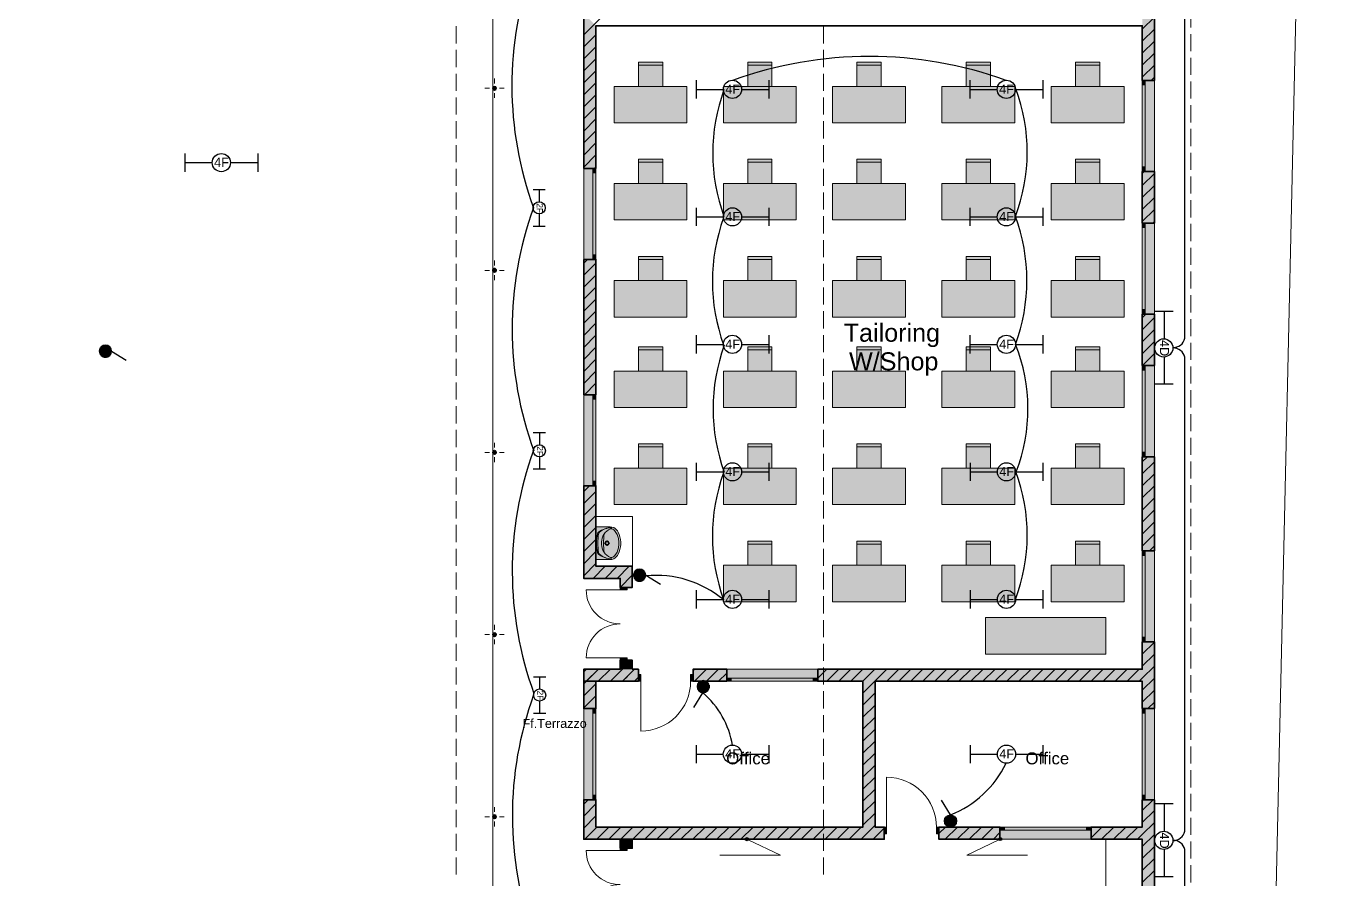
# Model space of a CAD drawing. Header units: millimetres. Extents: x -434067 to 834715, y -524312 to 693139.
# Drawn here: x 222497 to 243894, y 86276 to 100326 of the extents above; entities that cross this region are included whole.
import ezdxf

# ---------------------------------------------------------------- set-up
doc = ezdxf.new("R2010")
doc.units = ezdxf.units.MM
doc.layers.get('0').update_dxf_attribs({"color": 120})
for name, color, linetype in [('Labels', 7, 'Continuous'), ('lights', 1, 'Continuous'), ('PDF_2D Drafting - General', 7, 'Continuous')]:
    doc.layers.add(name, color=color, linetype=linetype)
for name, color, linetype, true_color in [('PDF_Annotation - Label', 7, 'Continuous', 0x80c2ff), ('PDF_Interior$-$Furniture$', 7, 'Continuous', 0x6a6a6a), ('PDF_Shell - Roof', 7, 'Continuous', 0xbf8080), ('PDF_Structural - Bearing', 7, 'Continuous', 0xffffff)]:
    doc.layers.add(name, color=color, linetype=linetype, true_color=true_color)
doc.styles.add('PDF Arial-BoldMT', font='arial.ttf')
doc.styles.add('PDF ArialMT', font='arial.ttf')
doc.styles.get("Standard").update_dxf_attribs({"font": 'arial.ttf'})

# ---------------------------------------------------------------- blocks, each defined once
blk = doc.blocks.new('4feet')
at = {"layer": 'lights'}
for p, q in [((-599, 151), (-599, -149)), ((-599, 1), (-149, 1)), ((151, 1), (601, 1)), ((601, 151), (601, -149))]:
    blk.add_line(p, q, dxfattribs=at)
blk.add_circle((1, 1), 150, dxfattribs=at)
at = {"layer": 'lights', "insert": (-118, 81), "char_height": 150, "attachment_point": 1}
blk.add_mtext_dynamic_manual_height_columns('4F', width=300, gutter_width=12.5, heights=[0], dxfattribs=at)
blk = doc.blocks.new('2feet')
at = {"layer": 'lights'}
for p, q in [((-295, 102), (-295, -98)), ((-295, 2), (-100, 2)), ((100, 2), (305, 2)), ((305, 102), (305, -98))]:
    blk.add_line(p, q, dxfattribs=at)
blk.add_circle((0, 2), 100, dxfattribs=at)
at = {"layer": 'lights', "insert": (-76, 63), "char_height": 100, "attachment_point": 1}
blk.add_mtext_dynamic_manual_height_columns('2F', width=100, gutter_width=12.5, heights=[0], dxfattribs=at)
blk = doc.blocks.new('4security')
at = {"layer": 'lights'}
for p, q in [((-601, 157), (-601, -143)), ((-601, 7), (-150, 7)), ((150, 7), (600, 7)), ((600, 157), (600, -143))]:
    blk.add_line(p, q, dxfattribs=at)
blk.add_circle((0, 0), 150, dxfattribs=at)
at = {"layer": 'lights', "insert": (-131, 87), "char_height": 150, "attachment_point": 1}
blk.add_mtext_dynamic_manual_height_columns('4D', width=150, gutter_width=12.5, heights=[0], dxfattribs=at)
blk = doc.blocks.new('4sec')
at = {"layer": 'lights'}
blk.add_blockref('4security', (8, -3), dxfattribs=at)
blk = doc.blocks.new('1G1W')
h = blk.add_hatch()
h.set_pattern_fill('ANGLE', color=256)
h.set_pattern_definition([(0, (-2135.7975, -2014.7485), (0, 6.985), [5.08, -1.905]), (90, (-2135.7975, -2014.7485), (-6.985, 4e-16), [5.08, -1.905])])
h.paths.add_polyline_path([(100, 0, 1), (-100, 0, 1)])
blk.add_line((-154, 344), (-4, 100))
blk.add_circle((0, 0), 100)

msp = doc.modelspace()

# ---------------------------------------------------------------- hatches: boundary and pattern name
at = {"layer": 'PDF_Interior$-$Furniture$', "true_color": 0xffffff, "transparency": 33554559}
msp.add_hatch(color=7, dxfattribs=at).paths.add_polyline_path([(232112, 91537), (232120, 91537), (232128, 91538), (232144, 91540), (232160, 91544), (232175, 91549), (232189, 91557), (232202, 91566), (232215, 91577), (232225, 91588), (232238, 91606), (232249, 91624), (232257, 91644), (232266, 91664), (232274, 91686), (232279, 91704), (232284, 91725), (232288, 91746), (232291, 91767), (232293, 91788), (232294, 91807), (232293, 91826), (232291, 91847), (232288, 91868), (232284, 91889), (232279, 91910), (232272, 91932), (232266, 91951), (232257, 91971), (232249, 91990), (232238, 92009), (232225, 92026), (232215, 92038), (232202, 92048), (232189, 92057), (232175, 92065), (232160, 92071), (232144, 92075), (232128, 92077), (232112, 92077), (231884, 92077), (231884, 91537)])
at = {"layer": 'PDF_Structural - Bearing', "transparency": 33554559}
for color, points in [(7, [(240883, 99431), (240883, 101431), (240933, 101431), (241083, 101431), (241083, 99431), (240933, 99431)]), (7, [(231884, 100331), (231884, 97981), (231834, 97981), (231684, 97981), (231684, 100531)]), (256, [(240883, 97931), (240883, 99431), (240933, 99431), (241083, 99431), (241083, 97931), (240933, 97931)]), (256, [(231884, 96482), (231834, 96482), (231684, 96482), (231684, 97981), (231834, 97981), (231884, 97981)]), (7, [(240883, 97081), (240883, 97931), (240933, 97931), (241083, 97931), (241083, 97081), (240933, 97081)]), (256, [(240883, 95582), (240883, 97081), (240933, 97081), (241083, 97081), (241083, 95582), (240933, 95582)]), (7, [(231684, 94253), (231684, 96482), (231834, 96482), (231884, 96482), (231884, 94253), (231834, 94253)]), (7, [(240883, 94732), (240883, 95582), (240933, 95582), (241083, 95582), (241083, 94732), (240933, 94732)]), (256, [(240883, 93232), (240883, 94732), (240933, 94732), (241083, 94732), (241083, 93232), (240933, 93232)]), (256, [(231884, 92753), (231834, 92753), (231684, 92753), (231684, 94253), (231834, 94253), (231884, 94253)]), (7, [(240883, 91682), (240883, 93232), (240933, 93232), (241083, 93232), (241083, 91682), (240933, 91682)]), (7, [(231684, 91227), (231684, 92753), (231834, 92753), (231884, 92753), (231884, 91427)]), (256, [(240883, 90182), (240883, 91682), (240933, 91682), (241083, 91682), (241083, 90182), (240933, 90182)]), (7, [(232484, 91427), (232484, 91078), (232399, 91078), (232284, 91078), (232284, 91227)]), (7, [(240883, 89082), (240883, 90182), (240933, 90182), (241083, 90182), (241083, 89082), (240933, 89082)]), (7, [(232399, 89878), (232484, 89878), (232484, 89732), (232284, 89732), (232284, 89878)]), (7, [(231684, 89732), (232584, 89732), (232584, 89647), (232584, 89532), (231884, 89532)]), (7, [(231884, 89532), (231884, 89082), (231834, 89082), (231684, 89082), (231684, 89732)]), (7, [(233484, 89732), (234039, 89732), (234039, 89582), (234039, 89532), (233484, 89532), (233484, 89647)]), (256, [(234039, 89532), (234039, 89582), (234039, 89732), (235538, 89732), (235538, 89582), (235538, 89532)]), (7, [(240883, 89732), (240883, 89532), (235538, 89532), (235538, 89582), (235538, 89732)]), (256, [(231884, 87582), (231834, 87582), (231684, 87582), (231684, 89082), (231834, 89082), (231884, 89082)]), (256, [(240883, 87582), (240883, 89082), (240933, 89082), (241083, 89082), (241083, 87582), (240933, 87582)]), (7, [(231684, 86932), (231684, 87582), (231834, 87582), (231884, 87582), (231884, 87132)]), (7, [(240883, 86033), (240883, 87582), (240933, 87582), (241083, 87582), (241083, 86033), (240933, 86033)]), (7, [(231684, 86932), (231884, 87132), (236633, 87132), (236633, 87018), (236633, 86932)]), (7, [(238540, 87132), (238540, 87083), (238540, 86932), (237533, 86932), (237533, 87018), (237533, 87132)]), (256, [(238540, 87132), (240040, 87132), (240040, 87083), (240040, 86932), (238540, 86932), (238540, 87083)]), (7, [(240040, 87083), (240040, 87132), (240883, 87132), (240883, 86932), (240040, 86932)]), (7, [(232484, 86932), (232484, 86783), (232399, 86783), (232284, 86783), (232284, 86932)])]:
    msp.add_hatch(color=color, dxfattribs=at).paths.add_polyline_path(points)
at = {"layer": 'PDF_Structural - Bearing', "true_color": 0xdad1ae, "transparency": 33554559}
for points in [[(230184, 99301), (230193, 99322), (230214, 99331), (230235, 99322), (230244, 99301), (230235, 99280), (230214, 99271), (230193, 99280)], [(230184, 96301), (230193, 96323), (230214, 96332), (230235, 96323), (230244, 96301), (230235, 96280), (230214, 96271), (230193, 96280)], [(230184, 93302), (230193, 93323), (230214, 93332), (230235, 93323), (230244, 93302), (230235, 93281), (230214, 93272), (230193, 93281)], [(230184, 90302), (230193, 90323), (230214, 90332), (230235, 90323), (230244, 90302), (230235, 90281), (230214, 90272), (230193, 90281)], [(230184, 87302), (230193, 87324), (230214, 87332), (230235, 87324), (230244, 87302), (230235, 87281), (230214, 87272), (230193, 87281)]]:
    msp.add_hatch(color=9, dxfattribs=at).paths.add_polyline_path(points)

# ---------------------------------------------------------------- linework, layer by layer
at = {"layer": 'lights'}
for p, q in [((241586, 95176), (241586, 103030)), ((241586, 87063), (241586, 94877)), ((241586, 78720), (241586, 86762))]:
    msp.add_line(p, q, dxfattribs=at)
for centre, radius, start, end in [((236336, 99342), 5836, 160.0635, 200.1664), ((236390, 93208), 6617, 70.0993, 109.9124), ((235977, 98248), 3012, 339.4335, 20.2493), ((236844, 98232), 3036, 159.8499, 200.1501), ((236340, 95342), 5836, 160.0635, 200.1664), ((236838, 96121), 3036, 159.8499, 200.1501), ((235906, 96135), 3077, 340.0006, 20.0318), ((236849, 94021), 3036, 159.8499, 200.1501), ((236115, 94019), 2885, 338.9812, 21.6266), ((241388, 95234), 206, 270, 345.567), ((241388, 94819), 206, 14.433, 90), ((236342, 91344), 5836, 160.0635, 200.1664), ((236838, 91922), 3036, 159.8499, 200.1501), ((235977, 91940), 3012, 339.4335, 20.2493), ((232875, 89536), 1741, 50.3966, 95.4287), ((236344, 87318), 5836, 160.0635, 200.1664), ((232692, 88231), 1465, 9.764, 49.3471), ((237081, 88945), 1737, 291.7683, 333.9604), ((241390, 87112), 203, 270, 345.8534), ((241390, 86712), 203, 14.1466, 90)]:
    msp.add_arc(centre, radius, start, end, dxfattribs=at)
at = {"layer": 'PDF_2D Drafting - General', "color": 8, "lineweight": 15, "true_color": 0x7f7f7f}
for points in [[(142093, 41467), (142712, 123857), (243894, 121999), (242082, 41467)], [(231684, 111330), (230184, 111330), (230184, 78933), (228984, 78933), (228984, 76134)], [(232485, 91427), (232485, 92247), (231885, 92247)], [(240283, 78933), (240283, 86932)]]:
    msp.add_lwpolyline(points, dxfattribs=at)
at = {"layer": 'PDF_Annotation - Label', "lineweight": 18}
for points in [[(234392, 86922), (234923, 86670), (233923, 86670)], [(238523, 86922), (237992, 86670), (238992, 86670)]]:
    msp.add_lwpolyline(points, dxfattribs=at)
at = {"layer": 'PDF_Annotation - Label', "color": 161, "lineweight": 25, "true_color": 0x40a5ff}
for centre in [(234370, 86933), (238545, 86933)]:
    msp.add_circle(centre, 25, dxfattribs=at)
at = {"layer": 'PDF_Annotation - Label', "color": 7, "lineweight": 0}
for centre in [(234370, 86932), (238545, 86933)]:
    msp.add_circle(centre, 25, dxfattribs=at)
at = {"layer": 'PDF_Interior$-$Furniture$', "color": 104, "lineweight": 20, "true_color": 0x029e21}
for points in [[(232984, 99331), (232584, 99331), (232584, 99731), (232984, 99731)], [(234784, 99331), (234384, 99331), (234384, 99731), (234784, 99731)], [(236583, 99331), (236183, 99331), (236183, 99731), (236583, 99731)], [(238383, 99331), (237983, 99331), (237983, 99731), (238383, 99731)], [(240183, 99331), (239783, 99331), (239783, 99731), (240183, 99731)], [(232184, 99331), (233384, 99331), (233384, 98731), (232184, 98731)], [(233984, 99331), (235184, 99331), (235184, 98731), (233984, 98731)], [(235784, 99331), (236983, 99331), (236983, 98731), (235784, 98731)], [(237583, 99331), (238783, 99331), (238783, 98731), (237583, 98731)], [(239383, 99331), (240583, 99331), (240583, 98731), (239383, 98731)], [(232984, 97731), (232584, 97731), (232584, 98131), (232984, 98131)], [(234784, 97731), (234384, 97731), (234384, 98131), (234784, 98131)], [(236583, 97731), (236183, 97731), (236183, 98131), (236583, 98131)], [(238383, 97731), (237983, 97731), (237983, 98131), (238383, 98131)], [(240183, 97731), (239783, 97731), (239783, 98131), (240183, 98131)], [(232184, 97731), (233384, 97731), (233384, 97131), (232184, 97131)], [(233984, 97731), (235184, 97731), (235184, 97131), (233984, 97131)], [(235784, 97731), (236983, 97731), (236983, 97131), (235784, 97131)], [(237583, 97731), (238783, 97731), (238783, 97131), (237583, 97131)], [(239383, 97731), (240583, 97731), (240583, 97131), (239383, 97131)], [(232984, 96132), (232584, 96132), (232584, 96532), (232984, 96532)], [(234784, 96132), (234384, 96132), (234384, 96532), (234784, 96532)], [(236583, 96132), (236183, 96132), (236183, 96532), (236583, 96532)], [(238383, 96132), (237983, 96132), (237983, 96532), (238383, 96532)], [(240183, 96132), (239783, 96132), (239783, 96532), (240183, 96532)], [(232184, 96132), (233384, 96132), (233384, 95532), (232184, 95532)], [(233984, 96132), (235184, 96132), (235184, 95532), (233984, 95532)], [(235784, 96132), (236983, 96132), (236983, 95532), (235784, 95532)], [(237583, 96132), (238783, 96132), (238783, 95532), (237583, 95532)], [(239383, 96132), (240583, 96132), (240583, 95532), (239383, 95532)], [(232984, 94643), (232584, 94643), (232584, 95043), (232984, 95043)], [(234784, 94643), (234384, 94643), (234384, 95043), (234784, 95043)], [(236583, 94643), (236183, 94643), (236183, 95043), (236583, 95043)], [(238383, 94643), (237983, 94643), (237983, 95043), (238383, 95043)], [(240183, 94643), (239783, 94643), (239783, 95043), (240183, 95043)], [(232184, 94643), (233384, 94643), (233384, 94043), (232184, 94043)], [(233984, 94643), (235184, 94643), (235184, 94043), (233984, 94043)], [(235784, 94643), (236983, 94643), (236983, 94043), (235784, 94043)], [(237583, 94643), (238783, 94643), (238783, 94043), (237583, 94043)], [(239383, 94643), (240583, 94643), (240583, 94043), (239383, 94043)], [(232984, 93043), (232584, 93043), (232584, 93443), (232984, 93443)], [(234784, 93043), (234384, 93043), (234384, 93443), (234784, 93443)], [(236583, 93043), (236183, 93043), (236183, 93443), (236583, 93443)], [(238383, 93043), (237983, 93043), (237983, 93443), (238383, 93443)], [(240183, 93043), (239783, 93043), (239783, 93443), (240183, 93443)], [(232184, 93043), (233384, 93043), (233384, 92443), (232184, 92443)], [(233984, 93043), (235184, 93043), (235184, 92443), (233984, 92443)], [(235784, 93043), (236983, 93043), (236983, 92443), (235784, 92443)], [(237583, 93043), (238783, 93043), (238783, 92443), (237583, 92443)], [(239383, 93043), (240583, 93043), (240583, 92443), (239383, 92443)], [(234784, 91443), (234384, 91443), (234384, 91843), (234784, 91843)], [(236583, 91443), (236183, 91443), (236183, 91843), (236583, 91843)], [(238383, 91443), (237983, 91443), (237983, 91843), (238383, 91843)], [(240183, 91443), (239783, 91443), (239783, 91843), (240183, 91843)], [(233984, 91443), (235184, 91443), (235184, 90843), (233984, 90843)], [(235784, 91443), (236983, 91443), (236983, 90843), (235784, 90843)], [(237583, 91443), (238783, 91443), (238783, 90843), (237583, 90843)], [(239383, 91443), (240583, 91443), (240583, 90843), (239383, 90843)], [(238301, 89982), (238301, 90582), (240283, 90582), (240283, 89982)]]:
    msp.add_lwpolyline(points, close=True, dxfattribs=at)
for points in [[(232984, 99681), (232584, 99681)], [(234784, 99681), (234384, 99681)], [(236583, 99681), (236183, 99681)], [(238383, 99681), (237983, 99681)], [(240183, 99681), (239783, 99681)], [(232984, 98081), (232584, 98081)], [(234784, 98081), (234384, 98081)], [(236583, 98081), (236183, 98081)], [(238383, 98081), (237983, 98081)], [(240183, 98081), (239783, 98081)], [(232984, 96482), (232584, 96482)], [(234784, 96482), (234384, 96482)], [(236583, 96482), (236183, 96482)], [(238383, 96482), (237983, 96482)], [(240183, 96482), (239783, 96482)], [(232984, 94993), (232584, 94993)], [(234784, 94993), (234384, 94993)], [(236583, 94993), (236183, 94993)], [(238383, 94993), (237983, 94993)], [(240183, 94993), (239783, 94993)], [(232984, 93393), (232584, 93393)], [(234784, 93393), (234384, 93393)], [(236583, 93393), (236183, 93393)], [(238383, 93393), (237983, 93393)], [(240183, 93393), (239783, 93393)], [(234784, 91793), (234384, 91793)], [(236583, 91793), (236183, 91793)], [(238383, 91793), (237983, 91793)], [(240183, 91793), (239783, 91793)]]:
    msp.add_lwpolyline(points, dxfattribs=at)
at = {"layer": 'PDF_Interior$-$Furniture$', "lineweight": 20}
for points in [[(232112, 91537), (231884, 91537), (231884, 92077), (232112, 92077)], [(231884, 91892), (231884, 91722)], [(232022, 91807), (232051, 91807)], [(232067, 91853), (232067, 91824)], [(232084, 91807), (232113, 91807)], [(232067, 91790), (232067, 91762)]]:
    msp.add_lwpolyline(points, dxfattribs=at)
for points in [[(231895, 91802, 0.054768), (231911, 91653, 0.166691), (231927, 91628, 0.173591), (232142, 91551, -0.183131), (231942, 91628, -0.175525), (231927, 91655, -0.032504), (231916, 91807, -0.033343), (231927, 91959, -0.177986), (231942, 91987, -0.182388), (232144, 92063, 0.172926), (231927, 91987, 0.17004), (231912, 91962, 0.055953), (231895, 91812)], [(232126, 92044, 0.157603), (232013, 91951, 0.136832), (231978, 91827, 0.018208), (231979, 91807, 0.018208), (231978, 91788, 0.136834), (232013, 91664, 0.156998), (232126, 91570)], [(232118, 91537, 0.226618), (232225, 91588, 0.048234), (232249, 91624, 0.097124), (232293, 91788, 0.018671), (232294, 91807, 0.018671), (232293, 91826, 0.097123), (232249, 91990, 0.049721), (232225, 92026, 0.227505), (232118, 92077)], [(232132, 91570, 0.219494), (232193, 91598, 0.129368), (232255, 91733, 0.060231), (232264, 91807, 0.060107), (232255, 91882, 0.12936), (232193, 92016, 0.218079), (232132, 92044)], [(232021, 91958, 0.038303), (232010, 91807, 0.039065), (232021, 91656)]]:
    msp.add_lwpolyline(points, format="xyb", dxfattribs=at)
for radius in [34.9, 25]:
    msp.add_circle((232067, 91807), radius, dxfattribs=at)
for points in [[(232112, 92077), (232114, 92077), (232116, 92077), (232118, 92077)], [(232126, 92044), (232128, 92044), (232130, 92044), (232132, 92044)], [(232142, 92063), (232144, 92063), (232146, 92063), (232148, 92063)], [(232144, 92063), (232145, 92063), (232146, 92063), (232148, 92063)], [(231895, 91807), (231895, 91809), (231895, 91811), (231895, 91812)], [(231895, 91802), (231895, 91803), (231895, 91805), (231895, 91807)], [(232118, 91537), (232116, 91537), (232114, 91537), (232112, 91537)], [(232132, 91570), (232130, 91570), (232128, 91570), (232126, 91570)], [(232147, 91551), (232146, 91551), (232144, 91551), (232142, 91551)], [(232147, 91551), (232146, 91551), (232145, 91551), (232144, 91551)]]:
    msp.add_open_spline(points, degree=3, dxfattribs=at)
at = {"layer": 'PDF_Interior$-$Furniture$', "color": 7, "lineweight": 0, "true_color": 0xffffff, "transparency": 33554559}
for points in [[(232984, 99331), (232584, 99331), (232984, 99731), (232584, 99731)], [(234784, 99331), (234384, 99331), (234784, 99731), (234384, 99731)], [(236583, 99331), (236183, 99331), (236583, 99731), (236183, 99731)], [(238383, 99331), (237983, 99331), (238383, 99731), (237983, 99731)], [(240183, 99331), (239783, 99331), (240183, 99731), (239783, 99731)], [(232184, 99331), (233384, 99331), (232184, 98731), (233384, 98731)], [(233984, 99331), (235184, 99331), (233984, 98731), (235184, 98731)], [(235783, 99331), (236983, 99331), (235783, 98731), (236983, 98731)], [(237583, 99331), (238783, 99331), (237583, 98731), (238783, 98731)], [(239383, 99331), (240583, 99331), (239383, 98731), (240583, 98731)], [(232984, 97731), (232584, 97731), (232984, 98131), (232584, 98131)], [(234784, 97731), (234384, 97731), (234784, 98131), (234384, 98131)], [(236583, 97731), (236183, 97731), (236583, 98131), (236183, 98131)], [(238383, 97731), (237983, 97731), (238383, 98131), (237983, 98131)], [(240183, 97731), (239783, 97731), (240183, 98131), (239783, 98131)], [(232184, 97731), (233384, 97731), (232184, 97131), (233384, 97131)], [(233984, 97731), (235184, 97731), (233984, 97131), (235184, 97131)], [(235783, 97731), (236983, 97731), (235783, 97131), (236983, 97131)], [(237583, 97731), (238783, 97731), (237583, 97131), (238783, 97131)], [(239383, 97731), (240583, 97731), (239383, 97131), (240583, 97131)], [(232984, 96132), (232584, 96132), (232984, 96532), (232584, 96532)], [(234784, 96132), (234384, 96132), (234784, 96532), (234384, 96532)], [(236583, 96132), (236183, 96132), (236583, 96532), (236183, 96532)], [(238383, 96132), (237983, 96132), (238383, 96532), (237983, 96532)], [(240183, 96132), (239783, 96132), (240183, 96532), (239783, 96532)], [(232184, 96132), (233384, 96132), (232184, 95532), (233384, 95532)], [(233984, 96132), (235184, 96132), (233984, 95532), (235184, 95532)], [(235783, 96132), (236983, 96132), (235783, 95532), (236983, 95532)], [(237583, 96132), (238783, 96132), (237583, 95532), (238783, 95532)], [(239383, 96132), (240583, 96132), (239383, 95532), (240583, 95532)], [(232984, 94643), (232584, 94643), (232984, 95043), (232584, 95043)], [(234784, 94643), (234384, 94643), (234784, 95043), (234384, 95043)], [(236583, 94643), (236183, 94643), (236583, 95043), (236183, 95043)], [(238383, 94643), (237983, 94643), (238383, 95043), (237983, 95043)], [(240183, 94643), (239783, 94643), (240183, 95043), (239783, 95043)], [(232184, 94643), (233384, 94643), (232184, 94043), (233384, 94043)], [(233984, 94643), (235184, 94643), (233984, 94043), (235184, 94043)], [(235783, 94643), (236983, 94643), (235783, 94043), (236983, 94043)], [(237583, 94643), (238783, 94643), (237583, 94043), (238783, 94043)], [(239383, 94643), (240583, 94643), (239383, 94043), (240583, 94043)], [(232984, 93043), (232584, 93043), (232984, 93443), (232584, 93443)], [(234784, 93043), (234384, 93043), (234784, 93443), (234384, 93443)], [(236583, 93043), (236183, 93043), (236583, 93443), (236183, 93443)], [(238383, 93043), (237983, 93043), (238383, 93443), (237983, 93443)], [(240183, 93043), (239783, 93043), (240183, 93443), (239783, 93443)], [(232184, 93043), (233384, 93043), (232184, 92443), (233384, 92443)], [(233984, 93043), (235184, 93043), (233984, 92443), (235184, 92443)], [(235783, 93043), (236983, 93043), (235783, 92443), (236983, 92443)], [(237583, 93043), (238783, 93043), (237583, 92443), (238783, 92443)], [(239383, 93043), (240583, 93043), (239383, 92443), (240583, 92443)], [(234784, 91443), (234384, 91443), (234784, 91843), (234384, 91843)], [(236583, 91443), (236183, 91443), (236583, 91843), (236183, 91843)], [(238383, 91443), (237983, 91443), (238383, 91843), (237983, 91843)], [(240183, 91443), (239783, 91443), (240183, 91843), (239783, 91843)], [(233984, 91443), (235184, 91443), (233984, 90843), (235184, 90843)], [(235783, 91443), (236983, 91443), (235783, 90843), (236983, 90843)], [(237583, 91443), (238783, 91443), (237583, 90843), (238783, 90843)], [(239383, 91443), (240583, 91443), (239383, 90843), (240583, 90843)], [(238301, 89982), (238301, 90582), (240283, 89982), (240283, 90582)]]:
    msp.add_solid(points, dxfattribs=at)
at = {"layer": 'PDF_Shell - Roof', "lineweight": 13}
for points in [[(241683, 100586), (241683, 100303)], [(229584, 100040), (229584, 100322)], [(235634, 100040), (235634, 100322)], [(241683, 100194), (241683, 99912)], [(229584, 99648), (229584, 99931)], [(235634, 99648), (235634, 99931)], [(241683, 99803), (241683, 99521)], [(229584, 99257), (229584, 99539)], [(235634, 99257), (235634, 99539)], [(241683, 99412), (241683, 99130)], [(229584, 98866), (229584, 99148)], [(235634, 98866), (235634, 99148)], [(241683, 99021), (241683, 98739)], [(229584, 98475), (229584, 98757)], [(235634, 98475), (235634, 98757)], [(241683, 98630), (241683, 98347)], [(229584, 98084), (229584, 98366)], [(235634, 98084), (235634, 98366)], [(241683, 98238), (241683, 97956)], [(229584, 97692), (229584, 97975)], [(235634, 97692), (235634, 97975)], [(241683, 97847), (241683, 97565)], [(229584, 97301), (229584, 97583)], [(235634, 97301), (235634, 97583)], [(241683, 97456), (241683, 97174)], [(229584, 96910), (229584, 97192)], [(235634, 96910), (235634, 97192)], [(241683, 97065), (241683, 96783)], [(229584, 96519), (229584, 96801)], [(235634, 96519), (235634, 96801)], [(241683, 96674), (241683, 96392)], [(229584, 96128), (229584, 96410)], [(235634, 96128), (235634, 96410)], [(241683, 96283), (241683, 96000)], [(229584, 95737), (229584, 96019)], [(235634, 95737), (235634, 96019)], [(241683, 95891), (241683, 95609)], [(229584, 95345), (229584, 95628)], [(235634, 95345), (235634, 95628)], [(241683, 95500), (241683, 95218)], [(229584, 94954), (229584, 95236)], [(235634, 94954), (235634, 95236)], [(241683, 95109), (241683, 94827)], [(229584, 94563), (229584, 94845)], [(235634, 94563), (235634, 94845)], [(241683, 94718), (241683, 94436)], [(229584, 94172), (229584, 94454)], [(235634, 94172), (235634, 94454)], [(241683, 94327), (241683, 94044)], [(229584, 93781), (229584, 94063)], [(235634, 93781), (235634, 94063)], [(241683, 93935), (241683, 93653)], [(229584, 93389), (229584, 93672)], [(235634, 93389), (235634, 93672)], [(241683, 93544), (241683, 93262)], [(229584, 92998), (229584, 93280)], [(235634, 92998), (235634, 93280)], [(241683, 93153), (241683, 92871)], [(229584, 92607), (229584, 92889)], [(235634, 92607), (235634, 92889)], [(241683, 92762), (241683, 92480)], [(229584, 92216), (229584, 92498)], [(235634, 92216), (235634, 92498)], [(241683, 92371), (241683, 92089)], [(229584, 91825), (229584, 92107)], [(235634, 91825), (235634, 92107)], [(241683, 91980), (241683, 91697)], [(229584, 91434), (229584, 91716)], [(235634, 91434), (235634, 91716)], [(241683, 91588), (241683, 91306)], [(229584, 91042), (229584, 91325)], [(235634, 91042), (235634, 91325)], [(241683, 91197), (241683, 90915)], [(229584, 90651), (229584, 90933)], [(235634, 90651), (235634, 90933)], [(241683, 90806), (241683, 90524)], [(229584, 90260), (229584, 90542)], [(235634, 90260), (235634, 90542)], [(241683, 90415), (241683, 90133)], [(229584, 89869), (229584, 90151)], [(235634, 89869), (235634, 90151)], [(241683, 90024), (241683, 89741)], [(229584, 89478), (229584, 89760)], [(235634, 89478), (235634, 89760)], [(241683, 89632), (241683, 89350)], [(229584, 89086), (229584, 89369)], [(235634, 89086), (235634, 89369)], [(241683, 89241), (241683, 88959)], [(229584, 88695), (229584, 88977)], [(235634, 88695), (235634, 88977)], [(241683, 88850), (241683, 88568)], [(229584, 88304), (229584, 88586)], [(235634, 88304), (235634, 88586)], [(241683, 88459), (241683, 88177)], [(229584, 87913), (229584, 88195)], [(235634, 87913), (235634, 88195)], [(241683, 88068), (241683, 87786)], [(229584, 87522), (229584, 87804)], [(235634, 87522), (235634, 87804)], [(241683, 87677), (241683, 87394)], [(229584, 87131), (229584, 87413)], [(235634, 87131), (235634, 87413)], [(241683, 87285), (241683, 87003)], [(229584, 86739), (229584, 87022)], [(235634, 86739), (235634, 87022)], [(241683, 86894), (241683, 86612)], [(229584, 86348), (229584, 86630)], [(235634, 86348), (235634, 86630)], [(241683, 86503), (241683, 86221)]]:
    msp.add_lwpolyline(points, dxfattribs=at)
at = {"layer": 'PDF_Structural - Bearing', "color": 7, "lineweight": 35}
for points in [[(231834, 100731), (231884, 100731), (231884, 100531), (240883, 100531), (240883, 101431), (240933, 101431), (241083, 101431), (241083, 99431), (240933, 99431), (240883, 99431), (240883, 100331), (231884, 100331), (231884, 97981), (231834, 97981)], [(231884, 97981), (231834, 97981), (231684, 97981), (231684, 100531), (231684, 100731), (231834, 100731), (231884, 100731)], [(240883, 99431), (240933, 99431)], [(240883, 97931), (240933, 97931)], [(240883, 97081), (240933, 97081)], [(231884, 96482), (231834, 96482)], [(240883, 95582), (240933, 95582)], [(240883, 94732), (240933, 94732)], [(231884, 94253), (231834, 94253)], [(240883, 93232), (240933, 93232)], [(231884, 92753), (231834, 92753)], [(240883, 91682), (240933, 91682)], [(232284, 91078), (232284, 91115), (232284, 91078), (232399, 91078), (232484, 91078), (232484, 91115), (232484, 91078)], [(231884, 87582), (231834, 87582), (231684, 87582), (231684, 86932), (236633, 86932), (236633, 87018), (236633, 87132), (236483, 87132), (236483, 89532), (240883, 89532), (240883, 89082), (240933, 89082), (241083, 89082), (241083, 90182), (240933, 90182), (240883, 90182), (240883, 89732), (235538, 89732), (235538, 89582), (235538, 89532), (236283, 89532), (236283, 87132), (231884, 87132), (231884, 87582), (231834, 87582)], [(240883, 90182), (240933, 90182)], [(232284, 89878), (232284, 89841), (232284, 89878), (232399, 89878), (232484, 89878), (232484, 89841), (232484, 89878)], [(232284, 89732), (231684, 89732)], [(232584, 89532), (232547, 89532), (232584, 89532), (232584, 89647), (232584, 89732), (232547, 89732), (232584, 89732)], [(233484, 89532), (233484, 89647), (233484, 89532), (233521, 89532), (233484, 89532), (234039, 89532), (234039, 89582), (234039, 89732), (233484, 89732), (233484, 89647), (233484, 89732), (233521, 89732), (233484, 89732)], [(231684, 89532), (232484, 89532)], [(234039, 89532), (234039, 89582)], [(235538, 89532), (235538, 89582)], [(231884, 89082), (231834, 89082)], [(240883, 89082), (240933, 89082)], [(240883, 87582), (240933, 87582)], [(236633, 87132), (236596, 87132), (236633, 87132), (236633, 87018), (236633, 86932), (236596, 86932), (236633, 86932)], [(237533, 87132), (237533, 87018), (237533, 87132), (237570, 87132), (237533, 87132), (238540, 87132), (238540, 87083), (238540, 86932), (237533, 86932), (237533, 87018), (237533, 86932), (237570, 86932), (237533, 86932)], [(238540, 87132), (238540, 87083)], [(240040, 87132), (240040, 87083)], [(232484, 86783), (232399, 86783), (232484, 86783), (232484, 86819), (232484, 86783), (232484, 86932), (232284, 86932), (232284, 86783), (232399, 86783), (232284, 86783), (232284, 86819), (232284, 86783)]]:
    msp.add_lwpolyline(points, dxfattribs=at)
at = {"layer": 'PDF_Structural - Bearing', "lineweight": 0}
for points in [[(232035, 100531), (231859, 100356), (231684, 100180)], [(241083, 100473), (240883, 100273)], [(231884, 100182), (231684, 99982)], [(241083, 100275), (240883, 100075)], [(231884, 99984), (231684, 99784)], [(241083, 100077), (240883, 99877)], [(231884, 99786), (231684, 99586)], [(241083, 99879), (240883, 99679)], [(231884, 99588), (231684, 99388)], [(241083, 99681), (240883, 99481)], [(231884, 99390), (231684, 99190)], [(241083, 99483), (241031, 99431)], [(231884, 99192), (231684, 98993)], [(231884, 98994), (231684, 98795)], [(231884, 98796), (231684, 98596)], [(231884, 98599), (231684, 98399)], [(231884, 98401), (231684, 98201)], [(231884, 98203), (231684, 98003)], [(231884, 98005), (231861, 97981)], [(240917, 97931), (240883, 97897)], [(241083, 97899), (240883, 97699)], [(241083, 97701), (240883, 97501)], [(241083, 97503), (240883, 97303)], [(241083, 97305), (240883, 97105)], [(241083, 97107), (241057, 97081)], [(231746, 96482), (231684, 96419)], [(231884, 96421), (231684, 96221)], [(231884, 96223), (231684, 96023)], [(231884, 96025), (231684, 95825)], [(231884, 95827), (231684, 95627)], [(231884, 95629), (231684, 95429)], [(240943, 95582), (240883, 95522)], [(241083, 95524), (240883, 95324)], [(231884, 95431), (231684, 95231)], [(231884, 95233), (231684, 95033)], [(241083, 95326), (240883, 95126)], [(231884, 95035), (231684, 94835)], [(241083, 95128), (240883, 94928)], [(231884, 94837), (231684, 94637)], [(241083, 94930), (240885, 94732)], [(231884, 94639), (231684, 94439)], [(231884, 94441), (231695, 94253)], [(240969, 93232), (240883, 93146)], [(241083, 93148), (240883, 92948)], [(241083, 92950), (240883, 92750)], [(231779, 92753), (231684, 92657)], [(231884, 92660), (231684, 92460)], [(241083, 92752), (240883, 92552)], [(231884, 92462), (231684, 92262)], [(241083, 92554), (240883, 92354)], [(231884, 92264), (231684, 92064)], [(241083, 92356), (240883, 92156)], [(231884, 92066), (231684, 91866)], [(241083, 92158), (240883, 91958)], [(231884, 91868), (231684, 91668)], [(241083, 91960), (240883, 91760)], [(231884, 91670), (231684, 91470)], [(241083, 91762), (241003, 91682)], [(231884, 91472), (231684, 91272)], [(232038, 91427), (231838, 91227)], [(232236, 91427), (232036, 91227)], [(232434, 91427), (232234, 91227)], [(232484, 91280), (232284, 91080)], [(232484, 91082), (232480, 91078)], [(240889, 90182), (240883, 90177)], [(241083, 90179), (240883, 89979)], [(232468, 89878), (232322, 89732), (232122, 89532), (232303, 89713)], [(241083, 89981), (240883, 89781)], [(231726, 89532), (231926, 89732), (231805, 89611), (231684, 89490)], [(232520, 89732), (232320, 89532), (232402, 89614)], [(233510, 89732), (233484, 89706)], [(233708, 89732), (233508, 89532)], [(233906, 89732), (233706, 89532)], [(234039, 89667), (233904, 89532)], [(235687, 89732), (235538, 89583)], [(235885, 89732), (235686, 89532)], [(236083, 89732), (235884, 89532)], [(236282, 89732), (236082, 89532)], [(236479, 89732), (236279, 89532)], [(236677, 89732), (236477, 89532), (236283, 89338)], [(236875, 89732), (236675, 89532)], [(237073, 89732), (236873, 89532)], [(237271, 89732), (237071, 89532)], [(237469, 89732), (237269, 89532)], [(237667, 89732), (237467, 89532)], [(237865, 89732), (237665, 89532)], [(238063, 89732), (237863, 89532)], [(238261, 89732), (238061, 89532)], [(238459, 89732), (238259, 89532)], [(238657, 89732), (238457, 89532)], [(238855, 89732), (238655, 89532)], [(239053, 89732), (238853, 89532)], [(239251, 89732), (239051, 89532)], [(239449, 89732), (239249, 89532)], [(239647, 89732), (239447, 89532)], [(239845, 89732), (239645, 89532)], [(240043, 89732), (239843, 89532)], [(240241, 89732), (240041, 89532)], [(240439, 89732), (240239, 89532)], [(240637, 89732), (240437, 89532)], [(240835, 89732), (240635, 89532)], [(241083, 89783), (240883, 89583), (240833, 89532)], [(231884, 89492), (231684, 89292)], [(232584, 89598), (232518, 89532)], [(241083, 89585), (240883, 89385)], [(231884, 89294), (231684, 89094)], [(236283, 89140), (236483, 89340)], [(241083, 89387), (240883, 89187)], [(231884, 89096), (231870, 89082)], [(236283, 88942), (236483, 89142)], [(241083, 89189), (240977, 89082)], [(236283, 88744), (236483, 88944)], [(236283, 88546), (236483, 88746)], [(236283, 88348), (236483, 88548)], [(236283, 88150), (236483, 88350)], [(236283, 87952), (236483, 88152)], [(236283, 87755), (236483, 87955)], [(236283, 87557), (236483, 87757)], [(231756, 87582), (231684, 87510)], [(236283, 87359), (236483, 87559)], [(241061, 87582), (240883, 87405)], [(231884, 87512), (231684, 87312)], [(231884, 87314), (231684, 87114)], [(236283, 87161), (236483, 87361)], [(241083, 87407), (240883, 87207)], [(231900, 87132), (231700, 86932)], [(232098, 87132), (231898, 86932)], [(232296, 87132), (232096, 86932)], [(232494, 87132), (232294, 86932), (232284, 86922)], [(232692, 87132), (232492, 86932)], [(232890, 87132), (232690, 86932)], [(233088, 87132), (232888, 86932)], [(233286, 87132), (233086, 86932)], [(233484, 87132), (233284, 86932)], [(233682, 87132), (233482, 86932)], [(233880, 87132), (233680, 86932)], [(234078, 87132), (233878, 86932)], [(234276, 87132), (234076, 86932)], [(234474, 87132), (234274, 86932)], [(234672, 87132), (234472, 86932)], [(234870, 87132), (234670, 86932)], [(235068, 87132), (234868, 86932)], [(235265, 87132), (235065, 86932)], [(235463, 87132), (235263, 86932)], [(235661, 87132), (235461, 86932)], [(235859, 87132), (235659, 86932)], [(236057, 87132), (235857, 86932)], [(236255, 87132), (236055, 86932)], [(236483, 87163), (236453, 87132), (236253, 86932)], [(236633, 87114), (236451, 86932)], [(237641, 87132), (237533, 87024)], [(237839, 87132), (237639, 86932)], [(238037, 87132), (237837, 86932)], [(238235, 87132), (238035, 86932)], [(238433, 87132), (238233, 86932)], [(240215, 87132), (240040, 86957)], [(240413, 87132), (240213, 86932)], [(240611, 87132), (240411, 86932)], [(240809, 87132), (240609, 86932)], [(241083, 87209), (240883, 87009), (240807, 86932)], [(232484, 86924), (232342, 86783)], [(238540, 87041), (238431, 86932)], [(241083, 87011), (240883, 86811)], [(241083, 86813), (240883, 86613)], [(241083, 86615), (240883, 86415)], [(241083, 86417), (240883, 86217)]]:
    msp.add_lwpolyline(points, dxfattribs=at)
at = {"layer": 'PDF_Structural - Bearing', "color": 1, "lineweight": 0}
for points in [[(230134, 99301), (230054, 99301)], [(230214, 99381), (230214, 99461)], [(230214, 99301), (230214, 99301)], [(230294, 99301), (230374, 99301)], [(230214, 99221), (230214, 99141)], [(230134, 96301), (230054, 96301)], [(230214, 96382), (230214, 96461)], [(230214, 96301), (230214, 96301)], [(230294, 96301), (230374, 96301)], [(230214, 96221), (230214, 96141)], [(230134, 93302), (230054, 93302)], [(230214, 93382), (230214, 93462)], [(230214, 93302), (230214, 93302)], [(230294, 93302), (230374, 93302)], [(230214, 93222), (230214, 93142)], [(230134, 90302), (230054, 90302)], [(230214, 90382), (230214, 90462)], [(230214, 90302), (230214, 90302)], [(230294, 90302), (230374, 90302)], [(230214, 90222), (230214, 90142)], [(230134, 87302), (230054, 87302)], [(230214, 87382), (230214, 87462)], [(230214, 87302), (230214, 87302)], [(230294, 87302), (230374, 87302)], [(230214, 87222), (230214, 87142)]]:
    msp.add_lwpolyline(points, dxfattribs=at)
at = {"layer": 'PDF_Structural - Bearing', "color": 14, "lineweight": 35, "true_color": 0xa80f02}
for points in [[(230214, 99331, 0.4123), (230184, 99301, 0.412286), (230214, 99271, 0.412338), (230244, 99301, 0.412352)], [(230214, 96332, 0.4123), (230184, 96301, 0.412286), (230214, 96271, 0.412338), (230244, 96301, 0.412352)], [(230214, 93332, 0.412286), (230184, 93302, 0.4123), (230214, 93272, 0.412352), (230244, 93302, 0.412338)], [(230214, 90332, 0.412288), (230184, 90302, 0.41227), (230214, 90272, 0.412322), (230244, 90302, 0.41234)], [(230214, 87332, 0.412274), (230184, 87302, 0.412301), (230214, 87272, 0.412353), (230244, 87302, 0.412326)]]:
    msp.add_lwpolyline(points, format="xyb", close=True, dxfattribs=at)
at = {"layer": 'PDF_Structural - Bearing', "color": 30, "lineweight": 18, "true_color": 0xff6600}
for points in [[(240883, 99431), (240883, 97931)], [(240883, 99356), (240883, 98006)], [(240933, 98006), (240933, 99356)], [(241083, 99431), (241083, 97931)], [(231684, 97981), (231684, 96482)], [(231834, 96557), (231834, 97906)], [(231884, 97981), (231884, 96482)], [(231884, 97906), (231884, 96557)], [(240883, 97081), (240883, 95582)], [(240883, 97006), (240883, 95657)], [(240933, 95657), (240933, 97006)], [(241083, 97081), (241083, 95582)], [(240883, 94732), (240883, 93232)], [(240883, 94657), (240883, 93307)], [(240933, 93307), (240933, 94657)], [(241083, 94732), (241083, 93232)], [(231684, 94253), (231684, 92753)], [(231834, 92828), (231834, 94178)], [(231884, 94253), (231884, 92753)], [(231884, 94178), (231884, 92828)], [(240883, 91682), (240883, 90182)], [(240883, 91607), (240883, 90257)], [(240933, 90257), (240933, 91607)], [(241083, 91682), (241083, 90182)], [(235538, 89732), (234039, 89732)], [(235538, 89532), (234039, 89532)], [(234114, 89582), (235463, 89582)], [(235463, 89532), (234114, 89532)], [(231684, 89082), (231684, 87582)], [(231884, 89082), (231884, 87582)], [(240883, 89082), (240883, 87582)], [(241083, 89082), (241083, 87582)], [(231834, 87657), (231834, 89007)], [(231884, 89007), (231884, 87657)], [(240883, 89007), (240883, 87657)], [(240933, 87657), (240933, 89007)], [(240040, 87132), (238540, 87132)], [(239965, 87132), (238615, 87132)], [(240040, 86932), (238540, 86932)], [(238615, 87083), (239965, 87083)]]:
    msp.add_lwpolyline(points, dxfattribs=at)
at = {"layer": 'PDF_Structural - Bearing', "color": 30, "lineweight": 20, "true_color": 0xff6600}
for points in [[(240883, 99431), (240883, 99356), (240933, 99356), (240933, 99431)], [(240933, 97931), (240933, 98006), (240883, 98006), (240883, 97931)], [(231884, 97981), (231884, 97906), (231834, 97906), (231834, 97981)], [(240883, 97081), (240883, 97006), (240933, 97006), (240933, 97081)], [(231834, 96482), (231834, 96557), (231884, 96557), (231884, 96482)], [(240933, 95582), (240933, 95657), (240883, 95657), (240883, 95582)], [(240883, 94732), (240883, 94657), (240933, 94657), (240933, 94732)], [(231884, 94253), (231884, 94178), (231834, 94178), (231834, 94253)], [(240933, 93232), (240933, 93307), (240883, 93307), (240883, 93232)], [(231834, 92753), (231834, 92828), (231884, 92828), (231884, 92753)], [(240883, 91682), (240883, 91607), (240933, 91607), (240933, 91682)], [(240933, 90182), (240933, 90257), (240883, 90257), (240883, 90182)], [(234039, 89582), (234114, 89582), (234114, 89532), (234039, 89532)], [(235538, 89532), (235463, 89532), (235463, 89582), (235538, 89582)], [(231884, 89082), (231884, 89007), (231834, 89007), (231834, 89082)], [(240883, 89082), (240883, 89007), (240933, 89007), (240933, 89082)], [(231834, 87582), (231834, 87657), (231884, 87657), (231884, 87582)], [(240933, 87582), (240933, 87657), (240883, 87657), (240883, 87582)], [(238540, 87083), (238615, 87083), (238615, 87132), (238540, 87132)], [(240040, 87132), (239965, 87132), (239965, 87083), (240040, 87083)]]:
    msp.add_lwpolyline(points, dxfattribs=at)
at = {"layer": 'PDF_Structural - Bearing', "color": 7, "lineweight": 35}
for points in [[(241083, 97081), (240933, 97081), (240883, 97081), (240883, 97931), (240933, 97931), (241083, 97931)], [(231684, 96482), (231834, 96482), (231884, 96482), (231884, 94253), (231834, 94253), (231684, 94253)], [(241083, 95582), (240933, 95582), (240883, 95582), (240883, 94732), (240933, 94732), (241083, 94732)], [(241083, 91682), (240933, 91682), (240883, 91682), (240883, 93232), (240933, 93232), (241083, 93232)], [(232399, 91078), (232484, 91078), (232484, 91427), (231884, 91427), (231884, 92753), (231834, 92753), (231684, 92753), (231684, 91227), (232284, 91227), (232284, 91078)], [(232484, 89732), (232484, 89878), (232399, 89878), (232284, 89878), (232284, 89732), (231684, 89732), (231684, 89082), (231834, 89082), (231884, 89082), (231884, 89532), (232584, 89532), (232584, 89647), (232584, 89732)], [(241083, 87582), (240933, 87582), (240883, 87582), (240883, 87132), (240040, 87132), (240040, 87083), (240040, 86932), (240883, 86932), (240883, 86033), (240933, 86033), (241083, 86033)]]:
    msp.add_lwpolyline(points, close=True, dxfattribs=at)
at = {"layer": 'PDF_Structural - Bearing', "color": 30, "lineweight": 18, "true_color": 0xff6600}
for points in [[(232284, 91038), (231724, 91038, 0.41428), (232284, 90478, 0.41428), (231724, 89918), (232284, 89918)], [(232624, 89532), (232624, 88712, 0.414231), (233444, 89532)], [(236673, 87132), (236673, 87952, -0.41427), (237493, 87132)], [(232284, 86743), (231724, 86743, 0.414221), (232284, 86183, 0.41428), (231724, 85623), (232284, 85623)]]:
    msp.add_lwpolyline(points, format="xyb", dxfattribs=at)
at = {"layer": 'PDF_Structural - Bearing', "color": 30, "lineweight": 20, "true_color": 0xff6600}
for points in [[(232284, 91078), (232284, 91038), (232399, 91038), (232399, 91078)], [(232399, 89878), (232399, 89918), (232284, 89918), (232284, 89878)], [(232584, 89532), (232624, 89532), (232624, 89647), (232584, 89647)], [(233484, 89647), (233444, 89647), (233444, 89532), (233484, 89532)], [(236633, 87132), (236673, 87132), (236673, 87018), (236633, 87018)], [(237533, 87018), (237493, 87018), (237493, 87132), (237533, 87132)], [(232284, 86783), (232284, 86743), (232399, 86743), (232399, 86783)]]:
    msp.add_lwpolyline(points, close=True, dxfattribs=at)
at = {"layer": 'PDF_Structural - Bearing', "lineweight": 0}
for points in [[(231684, 89688), (231728, 89732), (231706, 89710)], [(231924, 89532), (232124, 89732)]]:
    msp.add_lwpolyline(points, close=True, dxfattribs=at)
at = {"layer": 'PDF_Structural - Bearing', "lineweight": 0, "transparency": 33554559}
for points in [[(240883, 99431), (240883, 99356), (240933, 99431), (240933, 99356)], [(240883, 99356), (240883, 98006), (240933, 99356), (240933, 98006)], [(240933, 97931), (240933, 98006), (240883, 97931), (240883, 98006)], [(231884, 97981), (231834, 97981), (231884, 97906), (231834, 97906)], [(231884, 97906), (231834, 97906), (231884, 96557), (231834, 96557)], [(240883, 97081), (240883, 97006), (240933, 97081), (240933, 97006)], [(240883, 97006), (240883, 95657), (240933, 97006), (240933, 95657)], [(231834, 96482), (231884, 96482), (231834, 96557), (231884, 96557)], [(240933, 95582), (240933, 95657), (240883, 95582), (240883, 95657)], [(240883, 94732), (240883, 94657), (240933, 94732), (240933, 94657)], [(240883, 94657), (240883, 93307), (240933, 94657), (240933, 93307)], [(231884, 94253), (231834, 94253), (231884, 94178), (231834, 94178)], [(231884, 94178), (231834, 94178), (231884, 92828), (231834, 92828)], [(240933, 93232), (240933, 93307), (240883, 93232), (240883, 93307)], [(231834, 92753), (231884, 92753), (231834, 92828), (231884, 92828)], [(240883, 91682), (240883, 91607), (240933, 91682), (240933, 91607)], [(240883, 91607), (240883, 90257), (240933, 91607), (240933, 90257)], [(232284, 91078), (232284, 91038), (232399, 91078), (232399, 91038)], [(240933, 90182), (240933, 90257), (240883, 90182), (240883, 90257)], [(232399, 89878), (232399, 89918), (232284, 89878), (232284, 89918)], [(232584, 89532), (232624, 89532), (232584, 89647), (232624, 89647)], [(233484, 89647), (233444, 89647), (233484, 89532), (233444, 89532)], [(234039, 89582), (234039, 89532), (234114, 89582), (234114, 89532)], [(235463, 89532), (235463, 89582), (234114, 89532), (234114, 89582)], [(235538, 89532), (235538, 89582), (235463, 89532), (235463, 89582)], [(231884, 89082), (231834, 89082), (231884, 89007), (231834, 89007)], [(240883, 89082), (240883, 89007), (240933, 89082), (240933, 89007)], [(231884, 89007), (231834, 89007), (231884, 87657), (231834, 87657)], [(240883, 89007), (240883, 87657), (240933, 89007), (240933, 87657)], [(231834, 87582), (231884, 87582), (231834, 87657), (231884, 87657)], [(240933, 87582), (240933, 87657), (240883, 87582), (240883, 87657)], [(236633, 87132), (236633, 87018), (236673, 87132), (236673, 87018)], [(237533, 87018), (237533, 87132), (237493, 87018), (237493, 87132)], [(238540, 87083), (238615, 87083), (238540, 87132), (238615, 87132)], [(239965, 87132), (238615, 87132), (239965, 87083), (238615, 87083)], [(240040, 87132), (239965, 87132), (240040, 87083), (239965, 87083)], [(232284, 86783), (232284, 86743), (232399, 86783), (232399, 86743)]]:
    msp.add_solid(points, dxfattribs=at)
at = {"layer": 'PDF_Structural - Bearing', "color": 7, "lineweight": 0, "transparency": 33554559}
for points in [[(232484, 91427), (232284, 91227), (231884, 91427), (231684, 91227)], [(232284, 89732), (232484, 89532), (231684, 89732), (231684, 89532)], [(236283, 89532), (236483, 89532), (236283, 87132), (236483, 87132)]]:
    msp.add_solid(points, dxfattribs=at)

# ---------------------------------------------------------------- block references
at = {"layer": 'lights'}
for name, p in [('4feet', (234133, 99281)), ('4feet', (238644, 99281)), ('4feet', (225713, 98075)), ('4feet', (234133, 97181)), ('4feet', (238644, 97181)), ('4feet', (234133, 95081)), ('4feet', (238645, 95081)), ('4feet', (234133, 92981)), ('4feet', (238646, 92981)), ('4feet', (234133, 90881)), ('4feet', (238646, 90881)), ('4feet', (234132, 88331)), ('4feet', (238646, 88331)), ('1G1W', (237725, 87232))]:
    msp.add_blockref(name, p, dxfattribs=at)
at = {"layer": 'lights', "rotation": 270}
for name, p in [('2feet', (230947, 97330)), ('4sec', (241241, 95032)), ('2feet', (230951, 93330)), ('2feet', (230955, 89306)), ('4sec', (241241, 86921))]:
    msp.add_blockref(name, p, dxfattribs=at)
at = {"layer": 'lights', "xscale": -1}
for p, rotation in [((223805, 94970), 270), ((232604, 91280), 270), ((233651, 89445), 180)]:
    msp.add_blockref('1G1W', p, dxfattribs=dict(at, rotation=rotation))

# ---------------------------------------------------------------- texts
at = {"layer": 'Labels', "color": 7, "attachment_point": 4}
for s, insert, char_height, style in [('Tailoring', (235966, 95229), 296.2, 'PDF Arial-BoldMT'), ('W/Shop', (236054, 94758), 296.2, 'PDF Arial-BoldMT'), ('Office', (234031, 88262), 197.5, 'PDF ArialMT'), ('Office', (238960, 88262), 197.5, 'PDF ArialMT')]:
    msp.add_mtext(s, dxfattribs=dict(at, insert=insert, char_height=char_height, style=style))
at = {"layer": 'lights', "color": 7, "insert": (230676, 88838), "char_height": 148.1, "attachment_point": 4, "style": 'PDF ArialMT'}
msp.add_mtext('Ff.Terrazzo', dxfattribs=at)

doc.saveas('drawing.dxf')
